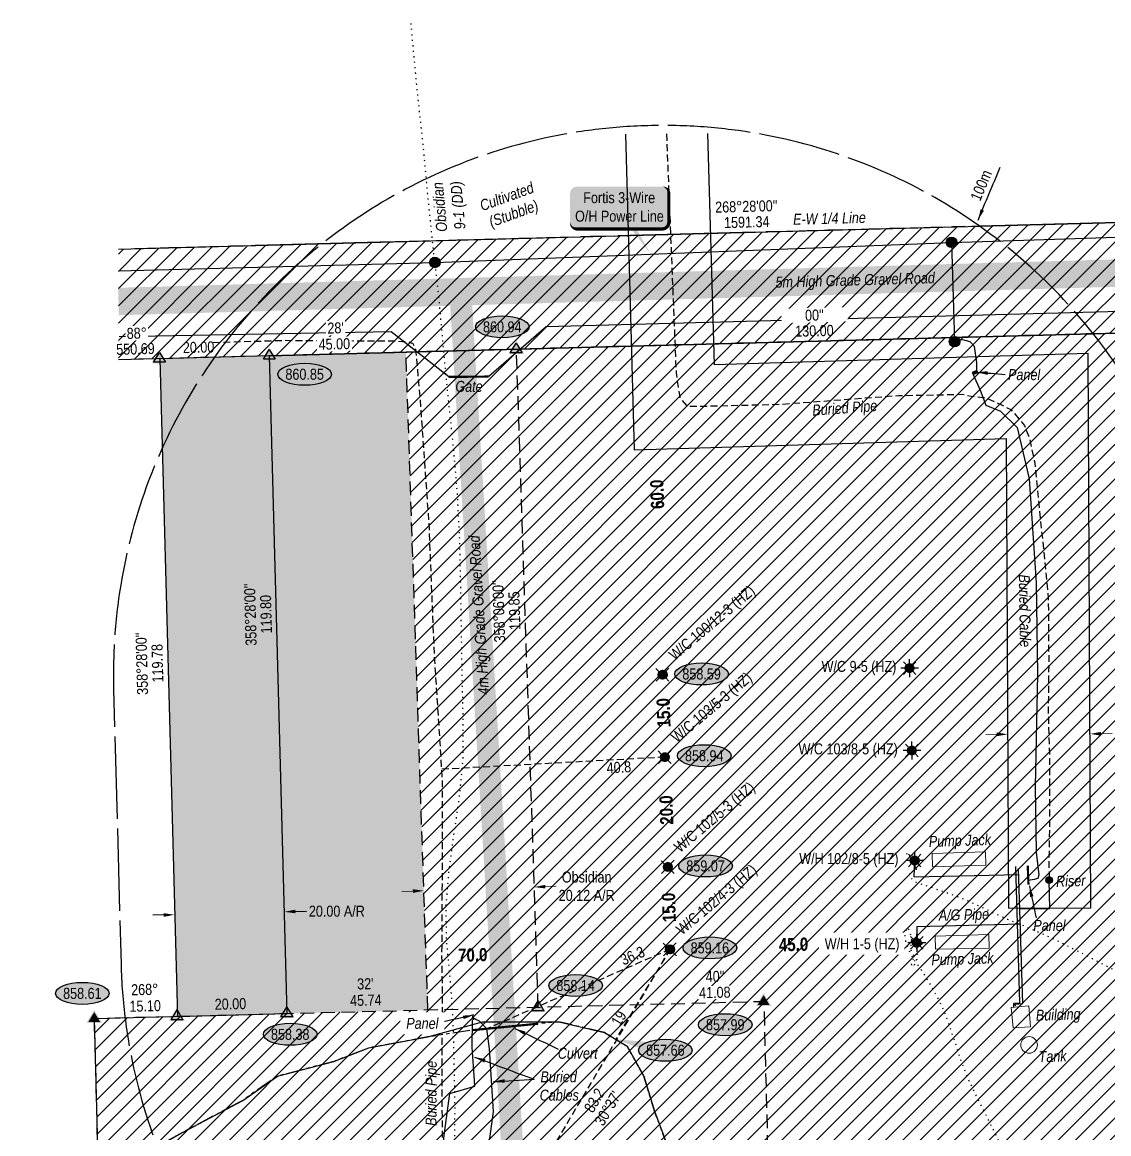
# Model space of a CAD drawing. Extents: x 628807 to 631965, y 5904616 to 5907588.
# Drawn here: x 628835 to 629824, y 5905163 to 5906175 of the extents above; entities that cross this region are included whole.
import ezdxf
from ezdxf.enums import TextEntityAlignment as Align

# ---------------------------------------------------------------- set-up
doc = ezdxf.new("R2010")
doc.units = 0
doc.header["$LTSCALE"] = 5
doc.header["$PDSIZE"] = 0.5
for name, pattern in [('foc-ACCESSROAD', [3.75, 2.5, -1.25]), ('foc-BUFFER', [16.75, 15, -1.75]), ('foc-DOT', [1, 0.2, -0.8]), ('foc-QUARTERLINE', [33, 25, -3, 2, -3]), ('foc-TIELINE', [1.875, 1.25, -0.625]), ('foc-TOPO-ephemeral', [6.25, 3.125, -0.625, 0.625, -0.625, 0.625, -0.625]), ('POWERLINE5', [7.8, 2.4, -0.6, 0.6, -0.6, 0.6, -0.6, 2.4]), ('UG_PIPE', [1.875, 1.25, -0.625])]:
    doc.linetypes.add(name, pattern=pattern)
doc.layers.get('Defpoints').update_dxf_attribs({"color": 9})
for name, color, linetype in [('ABADATA-DRILL', 8, 'foc-DOT'), ('ABADATA-DRILL-T', 8, 'Continuous'), ('AS-CABLE', 224, 'foc-CABLE'), ('AS-FENCE', 48, 'foc-FENCE'), ('AS-PIPE-AG', 44, 'Continuous'), ('AS-PIPE-UG', 44, 'UG_PIPE'), ('AS-PIPE-UG-T', 44, 'Continuous'), ('AS-POWER', 104, 'foc-POWER'), ('AS-POWER-EXISTING', 72, 'POWERLINE5'), ('AS-POWER-T', 104, 'Continuous'), ('AS-ROADS', 254, 'Continuous'), ('AS-SYMBOL', 7, 'Continuous'), ('AS-TELEPHONE-T', 224, 'Continuous'), ('AUX-BUFFER', 7, 'foc-BUFFER'), ('C-AR', 13, 'foc-ACCESSROAD'), ('C-RW', 13, 'Continuous'), ('C-WS', 13, 'foc-ACCESSROAD'), ('C-WS-S', 13, 'Continuous'), ('L-BD', 7, 'Continuous'), ('L-MON', 1, 'Continuous'), ('L-QSEC', 8, 'foc-QUARTERLINE'), ('L-SECQ', 8, 'foc-QUARTERLINE'), ('L-TIE', 7, 'foc-TIELINE'), ('P-ELEVATION', 7, 'Continuous'), ('P-PROPOSED', 10, 'Continuous'), ('P-PROPOSED-EXISTING-H', 59, 'Continuous'), ('P-PROPOSED-H', 21, 'Continuous'), ('P-TXT', 4, 'Continuous'), ('T-DRAW', 143, 'foc-TOPO-ephemeral'), ('T-TIE', 201, 'foc-TIELINE')]:
    doc.layers.add(name, color=color, linetype=linetype)
for name, color, linetype, lineweight in [('AS-GENERAL', 48, 'Continuous', 18), ('C-AR-T', 13, 'Continuous', 9), ('C-RW-T', 13, 'Continuous', 9), ('C-WS-T', 13, 'Continuous', 9), ('T-TEXT', 48, 'Continuous', 18), ('T-TIE-T', 201, 'Continuous', 18)]:
    doc.layers.add(name, color=color, linetype=linetype, lineweight=lineweight)
doc.layers.add('AS-PIPE-AG-T', color=7, linetype='Continuous', true_color=0x7d00fa)
doc.styles.add('80', font='ARIALN.TTF', dxfattribs={"height": 10})
doc.styles.add('80CG', font='ARIALN.TTF', dxfattribs={"height": 10})
doc.styles.add('80L', font='ARIALN.TTF', dxfattribs={"height": 10})
doc.styles.add('80LS', font='ARIALNI.TTF', dxfattribs={"height": 10})
doc.styles.add('BOLD', font='ARIALNB.TTF')
doc.styles.add('foc-LtypeFont', font='ARIALN.TTF', dxfattribs={"height": 7.35})
doc.linetypes.add('foc-CABLE', pattern='A,2,-1,["C",foc-LtypeFont,S=0.2,R=0,X=-0.625,Y=-0.75],-1.24,8', length=12.24)
doc.linetypes.add('foc-FENCE', pattern='A,10,-1,["X",foc-LtypeFont,S=0.2,R=0,X=-0.625,Y=-0.75],-1.24', length=12.24)
doc.linetypes.add('foc-POWER', pattern='A,6,-1,["P",foc-LtypeFont,S=0.2,R=0,X=-0.625,Y=-0.75],-1.24,4', length=12.24)
doc.linetypes.add('foc-TOPO-flowdirection-NOLINE', pattern='A,0,[">",foc-LtypeFont,S=0.3,R=0,X=0,Y=-0.945],-20,[">",foc-LtypeFont,S=0.3,R=0,X=0,Y=-0.945],0', length=20)
doc.dimstyles.new('CG2011', dxfattribs={"dimscale": 5, "dimtxt": 9, "dimasz": 2, "dimexe": 0.2, "dimexo": 0.0625, "dimgap": 0.5, "dimtad": 0, "dimtih": 1, "dimtoh": 1, "dimzin": 0, "dimdsep": 46, "dimtxsty": '80CG', "dimcen": 0.1, "dimse1": 1, "dimse2": 1, "dimclrd": 256, "dimclrt": 256, "dimaunit": 1, "dimadec": 4, "dimazin": 0, "dimtfac": 0.06, "dimtofl": 0, "dimtmove": 0, "dimatfit": 1, "dimfxl": 0.2, "dimtolj": 1, "dimtzin": 0, "dimlwd": -1, "dimarcsym": 0})
doc.dimstyles.new('Compass 5 000', dxfattribs={"dimscale": 5, "dimtxt": 9, "dimasz": 2, "dimexe": 0.2, "dimexo": 0.0625, "dimgap": 0.5, "dimtad": 0, "dimtih": 1, "dimtoh": 1, "dimzin": 0, "dimdsep": 46, "dimtxsty": '80CG', "dimcen": 0.1, "dimse1": 1, "dimse2": 1, "dimclrd": 256, "dimclrt": 256, "dimaunit": 1, "dimadec": 4, "dimazin": 0, "dimtfac": 0.06, "dimtofl": 0, "dimtmove": 0, "dimatfit": 1, "dimfxl": 0.2, "dimtolj": 1, "dimtzin": 0, "dimlwd": -1, "dimarcsym": 0})

# ---------------------------------------------------------------- blocks, each defined once
blk = doc.blocks.new('POWERPOLE')
h = blk.add_hatch(color=255)
edge = h.paths.add_edge_path()
edge.add_arc((0, 0), 0.96, 0, 360)
at = {"linetype": 'Continuous'}
for p, q in [((0.68, -0.68), (-0.68, 0.68)), ((-0.68, -0.68), (0.68, 0.68))]:
    blk.add_line(p, q, dxfattribs=at)
blk.add_circle((0, 0), 0.96, dxfattribs=at)
blk = doc.blocks.new('*D557')
at = {"layer": 'C-AR-T', "transparency": 16777216}
for p, q in [((629190.2, 5905383.9), (629180.2, 5905383.5)), ((629310.7, 5905387.9), (629320.7, 5905388.2))]:
    blk.add_line(p, q, dxfattribs=at)
for points in [[(629310.6, 5905389.5), (629310.8, 5905386.2), (629300.7, 5905387.5)], [(629190.1, 5905385.5), (629190.3, 5905382.2), (629200.2, 5905384.2)]]:
    blk.add_solid(points, dxfattribs=at)
at = {"layer": 'Defpoints', "color": 0, "transparency": 16777216}
for p in [(629289.9, 5905712.8), (629189.4, 5905709.4), (629200.2, 5905384.2)]:
    blk.add_point(p, dxfattribs=at)
at = {"layer": 'C-AR-T', "transparency": 16777216, "insert": (629348.4, 5905388.2), "char_height": 10, "attachment_point": 5, "style": '80CG'}
blk.add_mtext('\\A1;Obsidian\\P20.12 A/R', dxfattribs=at)
blk = doc.blocks.new('*D558')
at = {"layer": 'C-AR-T', "transparency": 16777216}
for p, q in [((629999.3, 5906020.3), (629989.3, 5906020.3)), ((629999.7, 5906006.8), (629999.3, 5906020.3)), ((630002.9, 5905886.2), (630003.2, 5905876.2))]:
    blk.add_line(p, q, dxfattribs=at)
for points in [[(630001.3, 5906006.8), (629998, 5906006.7), (629999.9, 5905996.8)], [(630004.6, 5905886.2), (630001.2, 5905886.2), (630002.6, 5905896.2)]]:
    blk.add_solid(points, dxfattribs=at)
at = {"layer": 'Defpoints', "color": 0, "transparency": 16777216}
for p in [(629999.9, 5905996.8), (629579.7, 5905985.5), (629582.4, 5905884.9)]:
    blk.add_point(p, dxfattribs=at)
at = {"layer": 'C-AR-T', "transparency": 16777216, "insert": (629961.6, 5906020.3), "char_height": 10, "attachment_point": 5, "style": '80CG'}
blk.add_mtext('\\A1;Obsidian\\P20.12 A/R', dxfattribs=at)
blk = doc.blocks.new('*D559')
at = {"layer": 'C-RW-T', "transparency": 16777216}
for p, q in [((629721.6, 5905526.5), (629711.6, 5905526.4)), ((629816.6, 5905527), (629826.6, 5905527.1))]:
    blk.add_line(p, q, dxfattribs=at)
for points in [[(629721.6, 5905528.2), (629721.6, 5905524.8), (629731.6, 5905526.5)], [(629816.5, 5905528.7), (629816.6, 5905525.3), (629806.6, 5905526.9)]]:
    blk.add_solid(points, dxfattribs=at)
at = {"layer": 'Defpoints', "color": 0, "transparency": 16777216}
for p in [(629806.6, 5905526.9), (629731.7, 5905501.4), (629806.7, 5905501.8)]:
    blk.add_point(p, dxfattribs=at)
at = {"layer": 'C-RW-T', "transparency": 16777216, "insert": (629873.3, 5905527.1), "char_height": 10, "attachment_point": 5, "style": '80CG'}
blk.add_mtext('\\A1;Obsidian\\P15.00 P/L R/W\\PPlan by Compass', dxfattribs=at)
blk = doc.blocks.new('*D560')
at = {"layer": 'Defpoints', "color": 0, "transparency": 16777216}
for p in [(628965.2, 5905664.6), (629065.2, 5905667.2), (628973.3, 5905362.3)]:
    blk.add_point(p, dxfattribs=at)
at = {"layer": 'P-TXT', "transparency": 16777216}
for p, q in [((628963.4, 5905362.1), (628953.4, 5905361.8)), ((629083.3, 5905365.3), (629093.3, 5905365.5))]:
    blk.add_line(p, q, dxfattribs=at)
for points in [[(628963.3, 5905363.7), (628963.4, 5905360.4), (628973.3, 5905362.3)], [(629083.2, 5905366.9), (629083.3, 5905363.6), (629073.3, 5905365)]]:
    blk.add_solid(points, dxfattribs=at)
at = {"layer": 'P-TXT', "transparency": 16777216, "insert": (629121, 5905365.5), "char_height": 10, "attachment_point": 5, "style": '80CG'}
blk.add_mtext('\\A1;20.00 A/R', dxfattribs=at)
blk = doc.blocks.new('*U545')
h = blk.add_hatch(color=255)
edge = h.paths.add_edge_path()
edge.add_line((-39, -20), (39, -20))
edge.add_arc((39, -14), 6, 270, 360)
edge.add_line((45, -14), (45, 12.5))
edge.add_arc((39, 12.5), 6, 0, 90)
edge.add_line((39, 18.5), (-39, 18.5))
edge.add_arc((-39, 12.5), 6, 90, 180)
edge.add_line((-45, 12.5), (-45, -14))
edge.add_arc((-39, -14), 6, 180, 270)
at = {"color": 104, "flags": 128}
blk.add_lwpolyline([(-39, -20, 3, 3, 0), (39, -20, 3, 3, 0.414214), (45, -14, 3, 3, 0), (45, 12.5, 3, 0, 0.414214), (39, 18.5, 0, 0, 0), (-39, 18.5, 0, 0, 0.414214), (-45, 12.5, 0, 0, 0), (-45, -14, 0, 3, 0.414214)], format="xyseb", close=True, dxfattribs=at)
blk.add_lwpolyline([(28.5, -42.9, 0, 7.5, 0), (0, 0, 0, 0, 0)], format="xyseb", dxfattribs=at)
at = {"color": 104, "style": '80'}
blk.add_attdef('ENTER_TEXT_001', (-26.8, -4.9), '', height=10, dxfattribs=at)
blk = doc.blocks.new('RISER')
h = blk.add_hatch(color=255)
h.dxf.hatch_style = 1
edge = h.paths.add_edge_path()
edge.add_arc((0, 0), 0.7, 0, 360)
blk.add_hatch(color=48).paths.add_polyline_path([(0.58, -0.15), (-0.58, -0.15, 0.774597)])
at = {"color": 48}
blk.add_line((-0.58, -0.15), (0.58, -0.15), dxfattribs=at)
blk.add_circle((0, 0), 0.6, dxfattribs=at)
blk = doc.blocks.new('we')
at = {"layer": 'P-ELEVATION'}
h = blk.add_hatch(color=111, dxfattribs=at)
h.dxf.hatch_style = 1
edge = h.paths.add_edge_path()
edge.add_ellipse((0, 0), major_axis=(-24.4, 0), ratio=0.410256, start_angle=0, end_angle=360)
at = {"layer": 'P-ELEVATION', "color": 7, "flags": 128}
blk.add_lwpolyline([(0, 0, 12.5, 0, 0), (-12.4, -6.4, 0, 0, 0)], format="xyseb", dxfattribs=at)
at = {"layer": 'P-ELEVATION', "color": 7}
blk.add_ellipse((0, 0), major_axis=(-24.4, 0), ratio=0.410256, dxfattribs=at)
at = {"layer": 'P-ELEVATION', "style": '80'}
blk.add_attdef('ELEVATION', text='', height=10, dxfattribs=at).set_placement((0, 0), align=Align.MIDDLE_CENTER)
blk = doc.blocks.new('*U539')
at = {"layer": 'P-ELEVATION'}
h = blk.add_hatch(color=111, dxfattribs=at)
h.dxf.hatch_style = 1
edge = h.paths.add_edge_path()
edge.add_ellipse((0, 0), major_axis=(-24.4, 0), ratio=0.410256, start_angle=0, end_angle=360)
at = {"layer": 'P-ELEVATION', "color": 7, "flags": 128}
blk.add_lwpolyline([(0, 0, 12.5, 0, 0), (-45.2, 9.9, 0, 0, 0)], format="xyseb", dxfattribs=at)
at = {"layer": 'P-ELEVATION', "color": 7}
blk.add_ellipse((0, 0), major_axis=(-24.4, 0), ratio=0.410256, dxfattribs=at)
at = {"layer": 'P-ELEVATION', "style": '80'}
blk.add_attdef('ELEVATION', text='', height=10, dxfattribs=at).set_placement((0, 0), align=Align.MIDDLE_CENTER)
blk = doc.blocks.new('GAS')
h = blk.add_hatch(color=255)
h.dxf.hatch_style = 1
edge = h.paths.add_edge_path()
edge.add_arc((0, 0), 0.9, 0, 360)
for p, q in [((-0.81, 0), (-1.62, 0)), ((-0.57, 0.57), (-1.14, 1.14)), ((0, 0.81), (0, 1.62)), ((0.57, 0.57), (1.14, 1.14)), ((1.62, 0), (0.81, 0)), ((-0.57, -0.57), (-1.14, -1.14)), ((0, -0.81), (0, -1.62)), ((1.14, -1.14), (0.57, -0.57))]:
    blk.add_line(p, q)
blk.add_circle((0, 0), 0.8)
blk = doc.blocks.new('STRIA')
blk.add_hatch(color=255).paths.add_polyline_path([(-0.04, 1.52), (-1.47, -0.87), (1.39, -0.87)])
blk = doc.blocks.new('STRIAA')
blk.add_blockref('STRIA', (0, 0))
blk = doc.blocks.new('STRIB')
at = {"color": 1}
blk.add_solid([(-1.12, -0.67), (-0.04, 1.13), (1.04, -0.67)], dxfattribs=at)
blk = doc.blocks.new('STRIBB')
blk.add_blockref('STRIB', (0, 0))
blk = doc.blocks.new('STRICC')
for name in ['STRIAA', 'STRIBB']:
    blk.add_blockref(name, (0, 0))
blk = doc.blocks.new('fdspike')
blk.add_blockref('STRICC', (0, 0))
blk = doc.blocks.new('TRIA')
blk.add_hatch(color=255).paths.add_polyline_path([(-0.04, 1.52), (-1.47, -0.87), (1.39, -0.87)])
blk = doc.blocks.new('TRIAA')
blk.add_blockref('TRIA', (0, 0))
blk = doc.blocks.new('TRIB')
at = {"color": 1}
blk.add_lwpolyline([(-1.12, -0.67), (-0.04, 1.13), (1.04, -0.67)], close=True, dxfattribs=at)
blk = doc.blocks.new('TRIBB')
blk.add_blockref('TRIB', (0, 0))
blk = doc.blocks.new('TRICC')
for name in ['TRIAA', 'TRIBB']:
    blk.add_blockref(name, (0, 0))
blk = doc.blocks.new('plspike')
blk.add_blockref('TRICC', (0, 0))
blk = doc.blocks.new('WC')
at = {"layer": 'L-MON'}
h = blk.add_hatch(color=255, dxfattribs=at)
h.dxf.hatch_style = 1
edge = h.paths.add_edge_path()
edge.add_arc((0, 0), 0.9, 0, 360)
at = {"layer": 'L-MON', "color": 240, "flags": 128}
for points in [[(-0.62, 0.5), (-1.23, 1.12)], [(0.52, 0.61), (1.13, 1.21)], [(-1.18, -1.18), (-0.56, -0.57)], [(1.16, -1.18), (0.56, -0.57)]]:
    blk.add_lwpolyline(points, dxfattribs=at)
at = {"layer": 'L-MON', "color": 240}
for radius in [0.8, 0.373]:
    blk.add_circle((0, 0), radius, dxfattribs=at)

msp = doc.modelspace()

# ---------------------------------------------------------------- hatches: boundary and pattern name
at = {"layer": 'AS-CABLE'}
h = msp.add_hatch(color=256, dxfattribs=at)
h.dxf.hatch_style = 1
h.paths.add_polyline_path([(629700.302, 5905854.104), (629704.417, 5905855.839), (629703.617, 5905857.454), (629699.382, 5905855.819)])
at = {"layer": 'P-PROPOSED-EXISTING-H'}
h = msp.add_hatch(dxfattribs=at)
h.set_pattern_fill('ANSI31', color=256, scale=3.5, style=0)
h.set_pattern_definition([(45, (942.581, 4995.232), (-7.857724106, 7.857724106), [])])
edge = h.paths.add_edge_path()
edge.add_line((628922.265, 5905967.925), (630161.332, 5906001.064))
edge.add_line((630161.332, 5906001.064), (630164.153, 5905900.536))
edge.add_line((630164.153, 5905900.536), (629934.047, 5905894.359))
edge.add_line((629934.047, 5905894.359), (629059.697, 5905870.938))
edge.add_line((629059.697, 5905870.938), (628922.265, 5905867.297))
h = msp.add_hatch(dxfattribs=at)
h.set_pattern_fill('ANSI31', color=256, scale=3.5, style=0)
h.set_pattern_definition([(45, (740.722, -435.575), (-7.857724106, 7.857724106), [])])
h.paths.add_polyline_path([(629203.796, 5905275.714), (629183.937, 5905874.297), (629934.047, 5905894.359), (629959.537, 5904945.014), (629518.617, 5904933.214), (629525.212, 5904674.684), (628916.052, 5904658.819), (628900.382, 5905268.004), (629075.769, 5905272.346)])
at = {"layer": 'P-PROPOSED-H'}
h = msp.add_hatch(color=256, dxfattribs=at)
h.dxf.hatch_style = 1
h.paths.add_polyline_path([(629203.796, 5905275.714), (629183.937, 5905874.297), (629059.697, 5905870.938), (629075.769, 5905272.346)])
h = msp.add_hatch(color=256, dxfattribs=at)
h.dxf.hatch_style = 1
h.paths.add_polyline_path([(629075.769, 5905272.346), (629059.697, 5905870.938), (628959.764, 5905868.262), (628975.834, 5905269.781)])

# ---------------------------------------------------------------- linework, layer by layer
at = {"layer": 'ABADATA-DRILL', "flags": 128}
for points in [[(629212.153, 5904978.634), (629212.153, 5904978.634), (629211.9, 5904978.727), (629210.116, 5904981.779), (629208.586, 5904990.089), (629209.924, 5905005.032), (629214.677, 5905024.921), (629220.731, 5905048.446), (629225.582, 5905073.84), (629228.295, 5905100.625), (629228.752, 5905129.349), (629228.443, 5905158.702), (629228.574, 5905188.366), (629228.051, 5905218.213), (629227.371, 5905248.306), (629226.353, 5905277.939), (629223.959, 5905306.684), (629220.991, 5905338.114), (629220.34, 5905368.958), (629223.008, 5905400.993), (629227.482, 5905434.63), (629232.71, 5905469.937), (629235.824, 5905503.886), (629235.882, 5905543.503), (629235.084, 5905581.495), (629234.418, 5905621.943), (629233.671, 5905663.488), (629232.872, 5905703.331), (629230.746, 5905745.938), (629226.919, 5905790.4), (629222.248, 5905834.587), (629217.887, 5905880.235), (629213.709, 5905926.537), (629208.261, 5905973.505), (629203.52, 5906020.242), (629199.383, 5906065.045), (629193.955, 5906114.914), (629189.694, 5906160.564), (629188.507, 5906174.538)], [(629651.867, 5905411.105), (629651.463, 5905411.244), (629649.747, 5905411.797), (629646.764, 5905412.965), (629643.467, 5905414.625), (629639.753, 5905416.873), (629639.02, 5905418.053), (629643.241, 5905417.37), (629645.822, 5905416.29), (629645.738, 5905415.687), (629645.617, 5905414.634), (629645.174, 5905412.571), (629645.139, 5905410.219), (629645.985, 5905406.741), (629647.547, 5905404.533), (629648.468, 5905403.759), (629644.793, 5905401.006), (629641.487, 5905399.364), (629642.015, 5905400.179), (629642.645, 5905399.096), (629643.15, 5905397.109), (629643.208, 5905396.81), (629643.265, 5905396.562), (629643.48, 5905396.018), (629644.568, 5905394.647), (629646.87, 5905392.81), (629650.521, 5905391.01), (629655.62, 5905389.301), (629662.078, 5905387.278), (629669.552, 5905384.733), (629678.038, 5905381.716), (629687.287, 5905378.27), (629697.05, 5905374.288), (629707.236, 5905369.517), (629718.39, 5905364.073), (629731.507, 5905358.233), (629746.379, 5905352.191), (629762.676, 5905345.289), (629779.603, 5905337.303), (629796.8, 5905328.574), (629814.257, 5905319.502), (629831.915, 5905310.386), (629850.169, 5905301.437), (629869.767, 5905292.724), (629890.262, 5905284.137), (629911.214, 5905275.312), (629932.468, 5905266.395), (629954.884, 5905257.06), (629978.857, 5905247.518), (630005.193, 5905237.491), (630032.841, 5905227.1), (630061.518, 5905215.638), (630090.631, 5905202.886), (630120.94, 5905188.467), (630152.032, 5905172.919), (630183.94, 5905156.744), (630216.466, 5905139.935), (630249.161, 5905122.481), (630282.322, 5905104.439), (630315.93, 5905086.46), (630351.297, 5905068.229), (630387.706, 5905050.277), (630424.262, 5905032.48), (630452.366, 5905018.68)], [(629653.94, 5905336.026), (629653.554, 5905335.515), (629651.906, 5905335.42), (629649.277, 5905336.447), (629648.317, 5905334.97), (629648.741, 5905330.48), (629649.115, 5905325.989), (629648.783, 5905321.728), (629647.036, 5905317.978), (629646.324, 5905316.558), (629646.234, 5905316.205), (629644.416, 5905315.005), (629643.906, 5905318.992), (629645.771, 5905322.095), (629647.31, 5905324.339), (629644.607, 5905326.214), (629643.361, 5905331.482), (629644.307, 5905340.712), (629642.303, 5905348.059), (629639.288, 5905350.377), (629637.971, 5905343.738), (629638.072, 5905341.89), (629638.273, 5905340.045), (629638.588, 5905337.702), (629639.477, 5905334.476), (629641.186, 5905330.572), (629643.35, 5905326.48), (629646.021, 5905322.102), (629649.779, 5905316.453), (629654.474, 5905309.431), (629659.811, 5905300.925), (629665.067, 5905291.716), (629670.03, 5905282.25), (629674.448, 5905272.618), (629678.235, 5905262.268), (629681.946, 5905251.066), (629685.993, 5905238.523), (629690.669, 5905224.997), (629696.568, 5905210.605), (629703.682, 5905195.696), (629711.671, 5905179.91), (629720.403, 5905162.544), (629729.539, 5905143.289), (629738.919, 5905122.39), (629747.988, 5905100.082), (629756.235, 5905076.751), (629763.809, 5905052.451), (629771.275, 5905026.596), (629778.905, 5905000.247), (629787.159, 5904973.065), (629796.698, 5904944.617), (629807.429, 5904914.652), (629818.188, 5904883.687), (629828.467, 5904851.959), (629838.522, 5904819.324), (629849.111, 5904785.453), (629860.612, 5904751.157), (629873.902, 5904715.461), (629888.709, 5904679.205), (629897.416, 5904658.569)]]:
    msp.add_lwpolyline(points, dxfattribs=at)
at = {"layer": 'AS-CABLE', "flags": 128}
for points in [[(629703.617, 5905857.454), (629703.522, 5905864.774), (629701.337, 5905879.299), (629697.572, 5905883.764), (629690.622, 5905885.564), (629684.162, 5905884.529)], [(629700.302, 5905854.104), (629704.417, 5905855.839), (629703.617, 5905857.454), (629699.382, 5905855.819), (629700.302, 5905854.104)], [(629700.302, 5905854.104), (629706.627, 5905839.759), (629711.602, 5905825.959), (629725.097, 5905820.609), (629740.317, 5905805.784), (629751.202, 5905758.954), (629757.412, 5905664.329), (629758.752, 5905581.369), (629756.702, 5905478.634), (629757.392, 5905419.214), (629759.897, 5905398.494), (629759.147, 5905395.319), (629755.602, 5905394.309), (629750.353, 5905393.567)], [(629246.332, 5905090.454), (629247.762, 5905099.924), (629248.297, 5905112.954), (629256.827, 5905147.079), (629260.167, 5905158.834), (629263.567, 5905183.129), (629260.072, 5905240.259), (629257.387, 5905258.459), (629250.967, 5905265.559), (629247.542, 5905267.124), (629245.972, 5905267.964)], [(629244.327, 5905088.364), (629236.577, 5905090.564), (629229.862, 5905097.174), (629218.362, 5905111.539), (629218.412, 5905159.314), (629223.737, 5905199.679), (629246.482, 5905206.199), (629246.372, 5905211.339), (629244.242, 5905241.839), (629244.462, 5905266.539)]]:
    msp.add_lwpolyline(points, dxfattribs=at)
for points, const_width in [([(629750.507, 5905389.654), (629749.827, 5905407.029)], 1.999), ([(629245.342, 5905266.584), (629244.622, 5905270.549)], 1.5)]:
    msp.add_lwpolyline(points, dxfattribs=dict(at, const_width=const_width))
at = {"layer": 'AS-FENCE', "flags": 128}
for points in [[(630163.6, 5905920.235), (629311.502, 5905897.369), (629259.312, 5905852.099)], [(629222.887, 5905851.779), (629170.437, 5905892.879), (628923.025, 5905888.162)]]:
    msp.add_lwpolyline(points, dxfattribs=at)
at = {"layer": 'AS-GENERAL', "flags": 128}
for points, const_width in [([(629259.307, 5905852.084), (629222.867, 5905851.769)], 1.999), ([(629243.812, 5905257.229), (629303.877, 5905263.119)], 2)]:
    msp.add_lwpolyline(points, dxfattribs=dict(at, const_width=const_width))
for points in [[(629662.712, 5905418.089), (629711.407, 5905419.674), (629711.822, 5905407.394), (629663.187, 5905405.989)], [(629734.712, 5905278.009), (629736.602, 5905259.544), (629752.387, 5905260.304), (629750.937, 5905279.399)]]:
    msp.add_lwpolyline(points, close=True, dxfattribs=at)
msp.add_lwpolyline([(629714.597, 5905331.929), (629714.322, 5905344.199), (629665.697, 5905342.889), (629665.862, 5905330.854), (629714.597, 5905331.929)], dxfattribs=at)
at = {"layer": 'AS-GENERAL'}
msp.add_circle((629751.013, 5905243.822), 7.571, dxfattribs=at)
at = {"layer": 'AS-PIPE-AG', "flags": 128}
for points in [[(629646.312, 5905396.814), (629646.967, 5905411.344)], [(629646.312, 5905396.814), (629742.047, 5905399.024)], [(629737.172, 5905278.364), (629737.028, 5905281.863), (629742.557, 5905282.219), (629738.892, 5905406.089)], [(629738.652, 5905279.364), (629738.447, 5905280.909), (629745.272, 5905281.509), (629741.542, 5905404.459)], [(629742.655, 5905367.77), (629769.94, 5905367.9), (629769.302, 5905393.759)], [(629648.897, 5905351.689), (629743.442, 5905354.134)], [(629648.897, 5905351.689), (629649.257, 5905336.729)]]:
    msp.add_lwpolyline(points, dxfattribs=at)
at = {"layer": 'AS-PIPE-UG', "flags": 128}
for points in [[(629420.997, 5906072.914), (629429.812, 5905855.449), (629433.097, 5905833.014), (629439.577, 5905825.399), (629446.882, 5905825.004), (629523.802, 5905826.824), (629632.262, 5905834.889), (629664.132, 5905835.334), (629690.707, 5905835.929), (629698.472, 5905834.209), (629709.557, 5905833.019), (629715.877, 5905830.999), (629734.542, 5905822.094), (629746.862, 5905807.569), (629751.602, 5905794.954), (629756.342, 5905772.879), (629768.502, 5905650.569), (629768.957, 5905590.629), (629768.442, 5905547.504), (629769.702, 5905501.429), (629769.622, 5905447.099), (629769.062, 5905412.579), (629769.317, 5905394.029)], [(629008.402, 5905883.099), (629073.847, 5905885.084), (629149.147, 5905884.654), (629171.567, 5905884.734), (629180.732, 5905883.934), (629185.547, 5905883.974), (629190.267, 5905882.249), (629192.537, 5905877.059), (629193.512, 5905867.619), (629196.827, 5905830.749), (629200.082, 5905783.284), (629204.652, 5905719.004), (629209.547, 5905599.314), (629216.827, 5905485.594), (629216.667, 5905353.379), (629216.327, 5905326.124), (629216.842, 5905291.459), (629216.537, 5905204.999), (629217.247, 5905103.539), (629218.042, 5905036.279), (629215.942, 5904975.704)]]:
    msp.add_lwpolyline(points, dxfattribs=at)
at = {"layer": 'AS-POWER', "flags": 128}
for points in [[(628922.265, 5905948.181), (629210.232, 5905955.934), (629680.512, 5905974.214), (630140.317, 5905989.019)], [(629680.512, 5905974.214), (629683.217, 5905883.839)]]:
    msp.add_lwpolyline(points, dxfattribs=at)
at = {"layer": 'AS-ROADS', "flags": 128}
for points, const_width in [([(628922.265, 5905920.381), (630211.107, 5905957.139)], 25), ([(629233.433, 5905929.256), (629284.047, 5905094.174), (629272.592, 5905066.164), (629224.922, 5905030.189), (629196.622, 5905012.329), (629186.422, 5904991.194), (629189.327, 5904967.414), (629204.307, 5904951.774), (629235.607, 5904948.819), (629270.267, 5904967.289), (629279.402, 5905003.964), (629285.927, 5905048.349), (629284.047, 5905094.174)], 20)]:
    msp.add_lwpolyline(points, dxfattribs=dict(at, const_width=const_width))
at = {"layer": 'C-AR'}
for p, q in [((630161.332, 5906001.064), (628937.225, 5905968.297)), ((630190.081, 5905901.23), (628937.225, 5905867.693)), ((629203.796, 5905275.714), (629183.937, 5905874.297)), ((629304.337, 5905278.214), (629284.472, 5905876.959))]:
    msp.add_line(p, q, dxfattribs=at)
at = {"layer": 'C-RW', "flags": 128}
msp.add_lwpolyline([(629383.769, 5906072.544), (629391.732, 5905785.444), (629730.126, 5905795.747), (629732.436, 5905368.289), (629807.412, 5905368.694), (629804.686, 5905873.028), (629464.595, 5905862.674), (629458.753, 5906073.289)], dxfattribs=at)
at = {"layer": 'C-WS', "flags": 128}
msp.add_lwpolyline([(628900.382, 5905268.004), (629509.612, 5905283.484), (629525.212, 5904674.684), (628916.052, 5904658.819)], close=True, dxfattribs=at)
at = {"layer": 'L-SECQ'}
msp.add_line((630161.331, 5906001.098), (628937.225, 5905968.325), dxfattribs=at)
at = {"layer": 'P-PROPOSED', "flags": 128}
msp.add_lwpolyline([(629075.769, 5905272.346), (629059.697, 5905870.938), (628959.764, 5905868.262), (628975.834, 5905269.781)], close=True, dxfattribs=at)
at = {"layer": 'T-TIE'}
for p, q in [((629419.512, 5905505.734), (629216.247, 5905494.644)), ((629424.212, 5905330.814), (629257.387, 5905258.459))]:
    msp.add_line(p, q, dxfattribs=at)
at = {"layer": 'T-TIE', "flags": 128}
msp.add_lwpolyline([(629424.212, 5905330.814), (629374.844, 5905248.886)], dxfattribs=at)

# ---------------------------------------------------------------- block references
at = {"layer": 'AS-POWER-EXISTING'}
for p, xscale, yscale, zscale in [((629680.512, 5905974.214), 5.00000000000002, 5.00000000000002, 5.00000000000002), ((629210.232, 5905955.934), 5.00000000000002, 5.00000000000002, 5.00000000000002), ((629683.217, 5905883.839), 4.998428750000003, 4.998428750000003, 4.998428750000003)]:
    msp.add_blockref('POWERPOLE', p, dxfattribs=dict(at, xscale=xscale, yscale=yscale, zscale=zscale))
at = {"layer": 'AS-POWER-T'}
ref = msp.add_blockref('*U545', (629378.238, 5906006.418), dxfattribs=dict(at, xscale=0.9984732607906258, yscale=0.9984732607906258, zscale=0.9984732607906258))
ref.add_attrib('ENTER_TEXT_001', 'Fortis 3-Wire', (629345.28, 5906009.9), dxfattribs={"layer": '0', "color": 104, "height": 9.98473, "style": '80'})
ref.add_attrib('ENTER_TEXT_002', 'O/H Power Line', (629337.829, 5905993.081), dxfattribs={"layer": '0', "color": 104, "height": 9.98473, "style": '80'})
at = {"layer": 'AS-SYMBOL', "xscale": 4.998428750000003, "yscale": 4.998428750000003, "zscale": 4.998428750000003}
msp.add_blockref('RISER', (629769.277, 5905393.864), dxfattribs=at)
at = {"layer": 'C-WS-S', "color": 2, "xscale": 4.998401599999999, "yscale": 4.998401599999999, "zscale": 4.998401599999999}
for p in [(629642.322, 5905586.744), (629644.422, 5905511.774), (629646.947, 5905411.694)]:
    msp.add_blockref('GAS', p, dxfattribs=at)
at = {"layer": 'L-MON'}
for name, p, xscale, yscale, zscale in [('plspike', (629284.472, 5905876.959), 4.998401599999999, 4.998401599999999, 4.998401599999999), ('plspike', (628959.802, 5905868.454), 4.998401599999999, 4.998401599999999, 4.998401599999999), ('plspike', (629059.692, 5905871.124), 4.998401599999999, 4.998401599999999, 4.998401599999999), ('WC', (629417.512, 5905580.744), 4.998401599999999, 4.998401599999999, 4.998401599999999), ('WC', (629419.512, 5905505.734), 4.998401599999999, 4.998401599999999, 4.998401599999999), ('WC', (629422.252, 5905405.849), 4.998401599999999, 4.998401599999999, 4.998401599999999), ('WC', (629424.212, 5905330.814), 4.998401599999999, 4.998401599999999, 4.998401599999999), ('fdspike', (629509.612, 5905283.484), 5.00000000000002, 5.00000000000002, 5.00000000000002), ('plspike', (628975.742, 5905270.099), 4.998401599999999, 4.998401599999999, 4.998401599999999), ('plspike', (629075.732, 5905272.674), 4.998401599999999, 4.998401599999999, 4.998401599999999), ('plspike', (629304.337, 5905278.214), 5.00000000000002, 5.00000000000002, 5.00000000000002), ('fdspike', (628900.382, 5905268.004), 5.00000000000002, 5.00000000000002, 5.00000000000002)]:
    msp.add_blockref(name, p, dxfattribs=dict(at, xscale=xscale, yscale=yscale, zscale=zscale))
at = {"layer": 'P-ELEVATION'}
for name, p, values in [('we', (629271.578, 5905897.328), {'ELEVATION': '860.94'}), ('we', (629091.712, 5905854.199), {'ELEVATION': '860.85'}), ('we', (629452.985, 5905581.422), {'ELEVATION': '858.59'}), ('we', (629455.385, 5905507.035), {'ELEVATION': '858.94'}), ('we', (629456.597, 5905406.734), {'ELEVATION': '859.07'}), ('we', (629460.516, 5905332.156), {'ELEVATION': '859.16'}), ('we', (629338.314, 5905297.928), {'ELEVATION': '858.14'}), ('we', (628889.36, 5905290.762), {'ELEVATION': '858.61'}), ('we', (629474.503, 5905262.267), {'ELEVATION': '857.99'}), ('we', (629078.559, 5905253.484), {'ELEVATION': '858.38'}), ('*U539', (629420.001, 5905239.009), {'ELEVATION': '857.66'})]:
    msp.add_blockref(name, p, dxfattribs=at).add_auto_attribs(values)

# ---------------------------------------------------------------- texts
at = {"layer": 'AS-CABLE', "insert": (629306.065, 5905219.811), "char_height": 9.9968, "attachment_point": 1, "style": '80L'}
msp.add_mtext_dynamic_manual_height_columns('\\pi0.26901;{\\fArial Narrow|b0|i1|c0|p34;Buried \\P\\pi-0.44018;Cables}', width=33.69931, gutter_width=50, heights=[0], dxfattribs=at)
at = {"layer": 'AS-GENERAL', "char_height": 9.9968, "attachment_point": 1, "style": '80L'}
for s, insert in [('\\pi5.131;{\\fArial Narrow|b0|i1|c0|p34;Gate}', (629223.777, 5905848.11)), ('\\pi-0.98912;{\\fArial Narrow|b0|i1|c0|p34;Culvert}', (629323.098, 5905241.265))]:
    msp.add_mtext_dynamic_manual_height_columns(s, width=33.69931, gutter_width=50, heights=[0], dxfattribs=dict(at, insert=insert))
at = {"layer": 'AS-GENERAL', "insert": (629201.704, 5905169.881), "char_height": 9.9968, "attachment_point": 1, "rotation": 89.797882, "style": '80L'}
msp.add_mtext_dynamic_manual_height_columns('\\pi0.30832;{\\fArial Narrow|b0|i1|c0|p34;Buried Pipe}', width=59.03588, gutter_width=50, heights=[0], dxfattribs=at)
at = {"layer": 'AS-PIPE-AG-T', "insert": (629668.664, 5905366.791), "char_height": 9.99686, "attachment_point": 1, "rotation": 1.481379, "style": '80L'}
msp.add_mtext_dynamic_manual_height_columns('{\\fArial Narrow|b0|i1|c0|p34;A/G Pipe}', width=45.66617, gutter_width=50, heights=[0], dxfattribs=at)
at = {"layer": 'AS-PIPE-UG-T', "insert": (629553.38, 5905826.34), "char_height": 9.99686, "attachment_point": 1, "rotation": 4.252642, "style": '80L'}
msp.add_mtext_dynamic_manual_height_columns('{\\fArial Narrow|b0|i1|c0|p34;Buried Pipe}', width=60.81723, gutter_width=50, heights=[0], dxfattribs=at)
at = {"layer": 'AS-TELEPHONE-T', "char_height": 9.99686, "attachment_point": 1, "style": '80L'}
for width, insert in [(21.80638, (629731.919, 5905858.845)), (15.8435, (629754.944, 5905357.625))]:
    msp.add_mtext_dynamic_manual_height_columns('{\\fArial Narrow|b0|i1|c0|p34;Panel}', width=width, gutter_width=50, heights=[0], dxfattribs=dict(at, insert=insert))
at = {"layer": 'AS-TELEPHONE-T', "insert": (629751.675, 5905672.406), "char_height": 9.99686, "attachment_point": 1, "rotation": 270.925382, "style": '80L'}
msp.add_mtext_dynamic_manual_height_columns('\\pi0.30926;{\\fArial Narrow|b0|i1|c0|p34;Buried Cable}', width=66.03452, gutter_width=50, heights=[0], dxfattribs=at)
at = {"layer": 'AUX-BUFFER', "insert": (629697.216, 5906014.868), "char_height": 9.9968, "attachment_point": 1, "rotation": 67.139759, "style": '80L'}
msp.add_mtext_dynamic_manual_height_columns('100m', width=6.84691, gutter_width=45, heights=[0], dxfattribs=at)
at = {"layer": 'C-WS-T', "char_height": 9.99458, "attachment_point": 1, "style": '80L'}
for s, insert, width in [('\\pi0.12838;W/C 9-5 (HZ)', (629562.104, 5905593.305), 67.45089), ('\\pi0.049973;W/C 103/8-5 (HZ)', (629541.189, 5905518.259), 89.58078), ('\\pi0.12838;W/H 102/8-5 (HZ)', (629541.747, 5905418.383), 89.73758)]:
    msp.add_mtext(s, dxfattribs=dict(at, insert=insert, width=width))
at = {"layer": 'L-BD', "style": '80L'}
for s, p in [("268°28'00''", (629493.708, 5906006.944)), ('1591.34', (629494.089, 5905992.704)), ('130.00', (629555.671, 5905893.729))]:
    msp.add_text(s, height=9.9968, rotation=1.5334, dxfattribs=at).set_placement(p, align=Align.MIDDLE)
at = {"layer": 'L-BD', "color": 5, "style": '80L'}
for s, rotation, p in [('550.69', 1.5344, (628937.692, 5905877.24)), ('20.00', 1.5344, (628995.153, 5905878.744)), ("358°06'00''", 91.9002, (629268.379, 5905638.502)), ('119.85', 91.9002, (629282.617, 5905638.975))]:
    msp.add_text(s, height=9.9968, rotation=rotation, dxfattribs=at).set_placement(p, align=Align.MIDDLE)
at = {"layer": 'L-BD', "color": 6, "style": '80L'}
for s, rotation, p in [("358°28'00''", 91.538, (629042.268, 5905635.467)), ('119.80', 91.538, (629056.508, 5905635.85)), ("358°28'00''", 91.538, (628943.463, 5905590.817)), ('119.78', 91.538, (628957.703, 5905591.199)), ("40''", 1.440445, (629465.314, 5905306.164)), ('268°', 1.4706, (628946.128, 5905294.293)), ("32'", 1.4706, (629146.966, 5905299.482)), ('45.74', 1.4706, (629147.351, 5905284.492)), ('15.10', 1.4706, (628946.512, 5905279.303)), ('20.00', 1.4706, (629024.172, 5905281.15))]:
    msp.add_text(s, height=9.9968, rotation=rotation, dxfattribs=at).set_placement(p, align=Align.MIDDLE)
at = {"layer": 'L-BD', "color": 1, "style": '80L'}
for s, p in [('83.2', (629355.394, 5905193.418)), ("30°37'", (629367.653, 5905186.163))]:
    msp.add_text(s, height=9.9968, rotation=59.38, dxfattribs=at).set_placement(p, align=Align.MIDDLE)
at = {"layer": 'L-BD', "color": 3, "char_height": 11.9816, "width": 21.13176, "attachment_point": 1, "style": 'BOLD'}
for s, insert, rotation in [('60.0', (629406.993, 5905731.404), 91.986111), ('15.0', (629412.808, 5905532.561), 91.986111), ('20.0', (629415.378, 5905444.029), 91.986111), ('15.0', (629417.638, 5905355.406), 91.986111), ('45.0', (629523.159, 5905340.912), 1.538027), ('70.0', (629231.157, 5905331.413), 1.538027)]:
    msp.add_mtext(s, dxfattribs=dict(at, insert=insert, rotation=rotation))
at = {"layer": 'L-QSEC', "insert": (629536.146, 5906000.134), "char_height": 9.9968, "attachment_point": 1, "rotation": 1.533599, "style": '80L'}
msp.add_mtext_dynamic_manual_height_columns('{\\fArial Narrow|b0|i1|c0|p34;E-W 1/4 Line}', width=86.81219, gutter_width=50, heights=[0], dxfattribs=at)
at = {"layer": 'P-TXT', "style": '80L'}
for s, p in [('W/C 100/12-3 (HZ)', (629428.527, 5905593.18)), ('W/C 103/5-3 (HZ)', (629430.592, 5905518.24)), ('W/C 102/5-3 (HZ)', (629433.208, 5905418.35)), ('W/C 102/4-3 (HZ)', (629435.128, 5905343.385))]:
    msp.add_text(s, height=9.99458, rotation=40, dxfattribs=at).set_placement(p)
at = {"layer": 'T-TEXT', "style": '80LS'}
for s, rotation, p in [('5m High Grade Gravel Road', 1.633667, (629592.736, 5905939.996)), ('4m High Grade Gravel Road', 93.468333, (629250.239, 5905634.984))]:
    msp.add_text(s, height=9.99574, rotation=rotation, dxfattribs=at).set_placement(p, align=Align.MIDDLE_CENTER)
at = {"layer": 'T-TEXT', "char_height": 9.99686, "attachment_point": 1, "rotation": 1.886458, "style": '80L'}
for s, width, insert in [('{\\fArial Narrow|b0|i1|c0|p34;Pump Jack}', 57.30555, (629659.635, 5905433.949)), ('{\\fArial Narrow|b0|i1|c0|p34;Riser}', 32.27011, (629775.453, 5905397.622)), ('{\\fArial Narrow|b0|i1|c0|p34;Pump Jack}', 57.30555, (629661.931, 5905326.183)), ('{\\fArial Narrow|b0|i1|c0|p34;Building}', 30.78964, (629757.028, 5905275.768)), ('{\\fArial Narrow|b0|i1|c0|p34;Tank}', 7.76419, (629759.543, 5905238.076))]:
    msp.add_mtext_dynamic_manual_height_columns(s, width=width, gutter_width=50, heights=[0], dxfattribs=dict(at, insert=insert))
at = {"layer": 'T-TIE-T', "style": '80L'}
for s, rotation, p in [('40.8', 3.123174, (629377.694, 5905496.51)), ('36.3', 23.447244, (629390.1, 5905325.039)), ('19', 58.928342, (629377.592, 5905268.105))]:
    msp.add_text(s, height=9.9968, rotation=rotation, dxfattribs=at).set_placement(p, align=Align.MIDDLE)

# ---------------------------------------------------------------- dimensions: what is measured, and where the dimension line sits
at = {"layer": 'C-AR-T', "color": 6}
dim = msp.add_linear_dim(base=(629200.197, 5905384.194), p1=(629289.919, 5905712.781), p2=(629189.406, 5905709.446), angle=181.900247, text='Obsidian\\P20.12 A/R', dimstyle='Compass 5 000', dxfattribs=at)
dim.commit()
dim.dimension.update_dxf_attribs({"geometry": '*D557', "text_midpoint": (629348.434, 5905388.192), "dimtype": 161})
at = {"layer": 'C-RW-T', "color": 5}
dim = msp.add_aligned_dim(p1=(629731.717, 5905501.434), p2=(629806.692, 5905501.839), distance=25.107, text='Obsidian\\P15.00 P/L R/W\\PPlan by Compass', dimstyle='Compass 5 000', dxfattribs=at)
dim.commit()
dim.dimension.update_dxf_attribs({"geometry": '*D559', "text_midpoint": (629873.285, 5905527.054)})
at = {"layer": 'P-TXT'}
dim = msp.add_linear_dim(base=(628973.349, 5905362.323), p1=(629065.166, 5905667.238), p2=(628965.234, 5905664.555), angle=181.538027, text='20.00 A/R', dimstyle='Compass 5 000', override={"dimtfill": 0}, dxfattribs=at)
dim.commit()
dim.dimension.update_dxf_attribs({"geometry": '*D560', "text_midpoint": (629121.009, 5905365.543), "dimtype": 161})

# ---------------------------------------------------------------- leaders
at = {"layer": 'AS-CABLE', "path_type": 1}
for points in [[(629245.802, 5905271.123), (629215.906, 5905264.305)], [(629246.303, 5905232.828), (629300.675, 5905212.56)], [(629263.715, 5905210.442), (629300.675, 5905212.56)]]:
    msp.add_leader(points, dimstyle='Compass 5 000', override={"dimgap": 0.5, "dimtad": 0}, dxfattribs=at)
at = {"layer": 'AS-GENERAL', "path_type": 1}
msp.add_leader([(629283.055, 5905258.758), (629322.537, 5905240.085)], dimstyle='Compass 5 000', override={"dimgap": 0.5, "dimtad": 0}, dxfattribs=at)
at = {"layer": 'AS-TELEPHONE-T', "path_type": 1}
for points in [[(629703.383, 5905856.081), (629729.42, 5905853.988)], [(629751.405, 5905388.549), (629757.469, 5905359.629)]]:
    msp.add_leader(points, dimstyle='Compass 5 000', override={"dimgap": 0.5, "dimtad": 0}, dxfattribs=at)
at = {"layer": 'AUX-BUFFER', "path_type": 1}
msp.add_leader([(629704.584, 5905994.532), (629724.848, 5906042.595)], dimstyle='CG2011', override={"dimasz": 2, "dimgap": 0.5, "dimtad": 0}, dxfattribs=at)

# ---------------------------------------------------------------- next in the draw order: texts
at = {"layer": 'ABADATA-DRILL-T', "insert": (629211.93, 5905980.479), "char_height": 9.99574, "attachment_point": 1, "rotation": 95.276389, "style": '80L', "bg_fill": 3, "box_fill_scale": 1.15, "bg_fill_color": 256, "bg_fill_true_color": 256, "bg_fill_transparency": 0}
msp.add_mtext_dynamic_manual_height_columns('\\pi2.9012;{\\fArial Narrow|b0|i1|c0|p34;Obsidian\\P\\pi3.6103;9-1 (DD)}', width=49.6718, gutter_width=50, heights=[0], dxfattribs=at)
at = {"layer": 'AS-CABLE', "insert": (629183.863, 5905268.483), "char_height": 9.9968, "attachment_point": 1, "style": '80L', "bg_fill": 2}
msp.add_mtext_dynamic_manual_height_columns('\\pi0.33093;{\\fArial Narrow|b0|i1|c0|p34;Panel}', width=29.88172, gutter_width=50, heights=[0], dxfattribs=at)

# ---------------------------------------------------------------- next in the draw order: linework, layer by layer
at = {"layer": 'AUX-BUFFER', "color": 251, "linetype": 'foc-BUFFER', "flags": 128}
msp.add_lwpolyline([(628924.551, 5905317.42, 1), (629923.872, 5905344.209), (629917.172, 5905594.139, 1), (628917.851, 5905567.35)], format="xyb", close=True, dxfattribs=at)
at = {"layer": 'L-TIE'}
msp.add_line((629424.212, 5905330.814), (629212.512, 5904973.134), dxfattribs=at)
at = {"layer": 'P-PROPOSED', "flags": 128}
msp.add_lwpolyline([(628922.265, 5905967.925), (630161.332, 5906001.064), (630164.153, 5905900.536), (629934.047, 5905894.359), (629059.697, 5905870.938), (628922.265, 5905867.297)], dxfattribs=at)
msp.add_lwpolyline([(629959.537, 5904945.014), (629518.617, 5904933.214), (629525.212, 5904674.684), (628916.052, 5904658.819), (628900.382, 5905268.004), (629075.769, 5905272.346), (629059.697, 5905870.938), (629934.047, 5905894.359)], close=True, dxfattribs=at)
at = {"layer": 'T-DRAW', "linetype": 'foc-TOPO-flowdirection-NOLINE', "flags": 128}
msp.add_lwpolyline([(628834.644, 5905110.839), (628841.077, 5905112.114), (628891.657, 5905123.184), (628941.062, 5905141.724), (628980.522, 5905164.174), (629035.327, 5905193.394), (629066.921, 5905215.384), (629118.325, 5905228.821), (629150.265, 5905241.181), (629203.843, 5905251.103), (629253.452, 5905264.994), (629322.906, 5905264.994), (629364.578, 5905255.072), (629385.215, 5905242.636), (629400.297, 5905215.384), (629410.218, 5905183.634), (629430.062, 5905130.056), (629452.23, 5905099.021), (629461.812, 5905058.618), (629475.703, 5905026.868), (629485.625, 5905003.056), (629495.547, 5904975.274), (629504.201, 5904943.563), (629515.39, 5904911.774), (629525.312, 5904889.946), (629537.219, 5904864.149), (629555.078, 5904838.352), (629568.969, 5904808.586), (629584.844, 5904778.821), (629612.625, 5904751.039), (629640.406, 5904719.289), (629659.447, 5904696.466)], dxfattribs=at)
at = {"layer": 'T-DRAW', "flags": 128}
msp.add_lwpolyline([(629716.285, 5904615.873), (629721.507, 5904630.449), (629700.907, 5904664.519), (629659.447, 5904696.466), (629640.406, 5904719.289), (629612.625, 5904751.039), (629584.844, 5904778.821), (629568.969, 5904808.586), (629555.078, 5904838.352), (629537.219, 5904864.149), (629525.312, 5904889.946), (629515.39, 5904911.774), (629504.201, 5904943.563), (629495.547, 5904975.274), (629485.625, 5905003.056), (629475.703, 5905026.868), (629461.812, 5905058.618), (629452.23, 5905099.021), (629430.062, 5905130.056), (629410.218, 5905183.634), (629400.297, 5905215.384), (629385.215, 5905242.636), (629364.578, 5905255.072), (629322.906, 5905264.994), (629303.877, 5905263.119), (629243.812, 5905257.229), (629203.843, 5905251.103), (629150.265, 5905241.181), (629118.325, 5905228.821), (629066.921, 5905215.384), (629035.327, 5905193.394), (628980.522, 5905164.174), (628941.062, 5905141.724), (628891.657, 5905123.184), (628841.077, 5905112.114), (628834.644, 5905110.839)], dxfattribs=at)

# ---------------------------------------------------------------- next in the draw order: texts
at = {"layer": 'C-WS-T', "insert": (629564.945, 5905340.941), "char_height": 9.99458, "width": 67.45089, "attachment_point": 1, "style": '80L', "bg_fill": 2}
msp.add_mtext('\\pi0.12838;W/H 1-5 (HZ)', dxfattribs=at)
at = {"layer": 'L-BD', "char_height": 9.9968, "attachment_point": 2, "rotation": 1.5334, "style": '80L', "bg_fill": 3, "box_fill_scale": 1.15, "bg_fill_color": 256, "bg_fill_true_color": 256, "bg_fill_transparency": 0}
for s, insert, width in [("00''", (629555.563, 5905913.014), 57.00823), ('88°', (628938.748, 5905896.561), 17.4955), ("28'", (629119.708, 5905901.339), 14.46782)]:
    msp.add_mtext(s, dxfattribs=dict(at, insert=insert, width=width))
at = {"layer": 'L-BD', "color": 6, "insert": (629464.894, 5905296.558), "char_height": 9.9968, "width": 28.90824, "attachment_point": 2, "rotation": 1.440445, "style": '80L', "bg_fill": 3, "box_fill_scale": 1.1, "bg_fill_color": 256, "bg_fill_transparency": 0}
msp.add_mtext('41.08', dxfattribs=at)
at = {"layer": 'T-TEXT', "insert": (629249.468, 5906011.729), "char_height": 9.99574, "attachment_point": 1, "rotation": 20, "style": '80LS', "bg_fill": 2}
msp.add_mtext_dynamic_manual_height_columns('\\pi0.57642;Cultivated\\P\\pi3.3822;(Stubble)', width=51.5952, gutter_width=50, heights=[0], dxfattribs=at)

# ---------------------------------------------------------------- next in the draw order: block references
at = {"layer": 'C-WS-S', "color": 2, "xscale": 4.998401599999999, "yscale": 4.998401599999999, "zscale": 4.998401599999999}
msp.add_blockref('GAS', (629648.867, 5905336.729), dxfattribs=at)

# ---------------------------------------------------------------- next in the draw order: texts
at = {"layer": 'L-BD', "color": 5, "insert": (629118.581, 5905886.722), "char_height": 9.9968, "width": 28.92375, "attachment_point": 2, "rotation": 1.5344, "style": '80L', "bg_fill": 3, "box_fill_scale": 1.15, "bg_fill_color": 256, "bg_fill_true_color": 256, "bg_fill_transparency": 0}
msp.add_mtext('45.00', dxfattribs=at)

# ---------------------------------------------------------------- next in the draw order: dimensions: what is measured, and where the dimension line sits
at = {"layer": 'C-AR-T', "color": 6}
dim = msp.add_linear_dim(base=(629999.949, 5905996.777), p1=(629582.421, 5905884.941), p2=(629579.728, 5905985.527), angle=91.533599, text='Obsidian\\P20.12 A/R', dimstyle='Compass 5 000', dxfattribs=at)
dim.commit()
dim.dimension.update_dxf_attribs({"geometry": '*D558', "text_midpoint": (629961.584, 5906020.291), "dimtype": 161})

doc.saveas('drawing.dxf')
